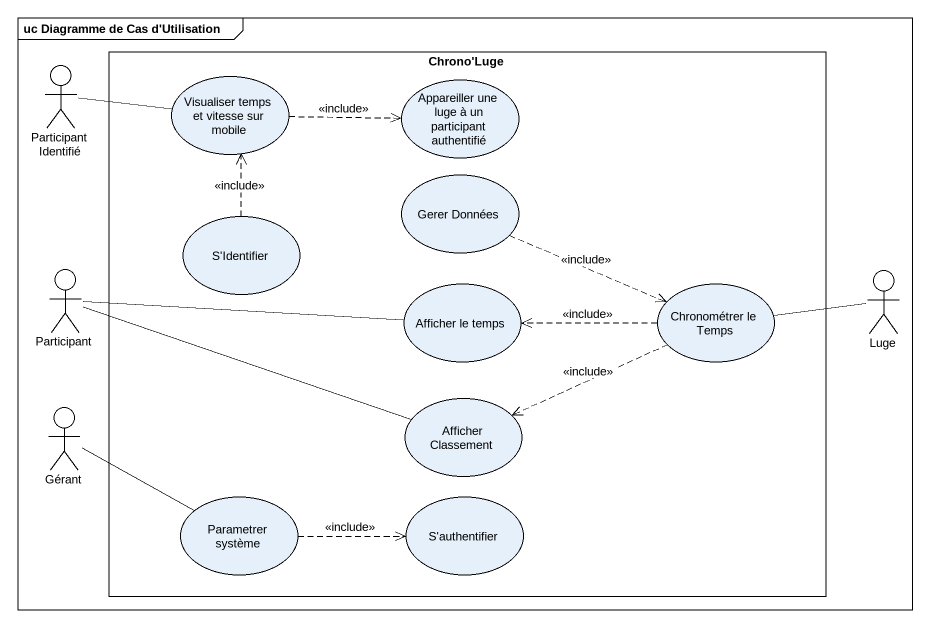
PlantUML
@startuml
mainframe uc Diagramme de Cas d'Utilisation
actor "Participant Identifié" as Participant_Identifié
rectangle "Chrono'Luge" as Chrono_Luge {
  usecase "Visualiser temps et vitesse sur mobile" as Visualiser_temps_et_vitesse
  usecase "Appareiller une luge à un participant authentifié" as Appareiller_une_luge_à_un
  usecase "S'Identifier" as S_Identifier
  usecase "Gerer Données" as Gerer_Données
  usecase "Afficher le temps" as Afficher_le_temps
  usecase "Chronométrer le Temps" as Chronométrer_le_Temps
  usecase "Afficher Classement" as Afficher_Classement
  usecase "Parametrer système" as Parametrer_système
  usecase "S'authentifier" as S_authentifier
}
actor "Participant" as Participant_
actor Luge
actor Gérant
Participant_Identifié -right- Visualiser_temps_et_vitesse
Visualiser_temps_et_vitesse .right.> Appareiller_une_luge_à_un : <<include>>
S_Identifier .up.> Visualiser_temps_et_vitesse : <<include>>
Gerer_Données .right.> Chronométrer_le_Temps : <<include>>
Participant_ -right- Afficher_le_temps
Participant_ -right- Afficher_Classement
Chronométrer_le_Temps -right- Luge
Chronométrer_le_Temps .left.> Afficher_le_temps : <<include>>
Chronométrer_le_Temps .left.> Afficher_Classement : <<include>>
Parametrer_système -left- Gérant
Parametrer_système .right.> S_authentifier : <<include>>
@enduml
